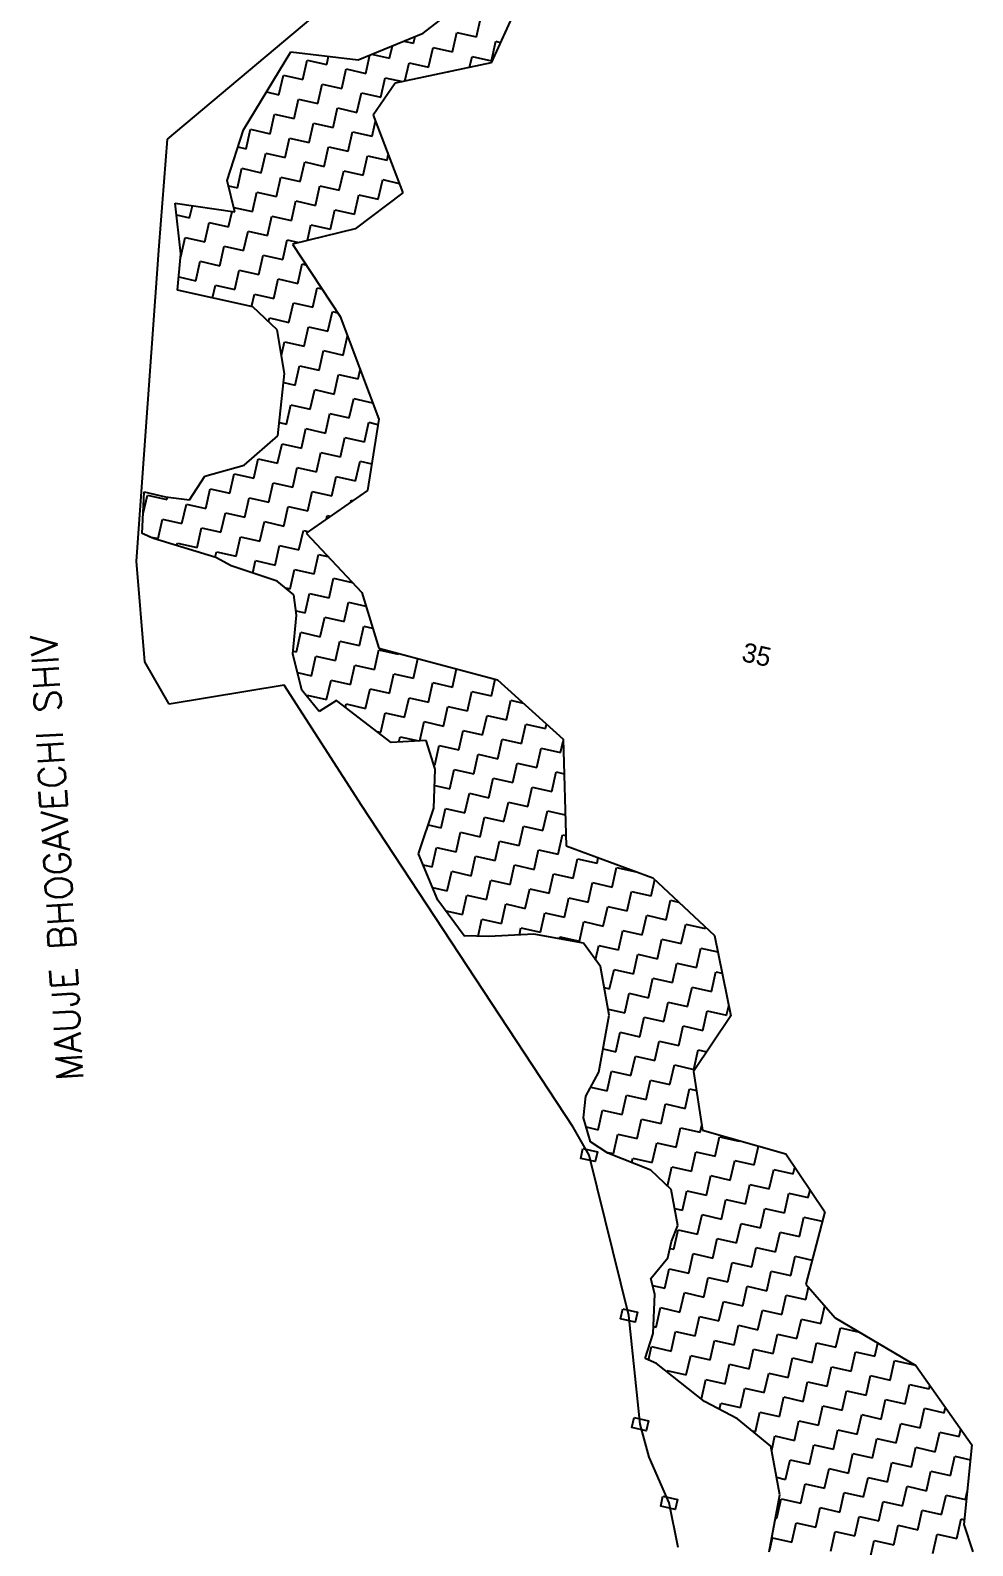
# Model space of a CAD drawing. Header units: metres. Extents: x 340266 to 342991, y 1762549 to 1766704.
# Drawn here: x 340919.6 to 341229.7, y 1765654.6 to 1766153.5 of the extents above; entities that cross this region are included whole.
import ezdxf

# ---------------------------------------------------------------- set-up
doc = ezdxf.new("R2010")
doc.units = ezdxf.units.M
doc.header["$MEASUREMENT"] = 0
for name, color, linetype in [('POLY_HATCH', 12, 'Continuous'), ('TEXT_MAPOUT', 7, 'Continuous'), ('TEXT_PARCEL', 7, 'Continuous'), ('V_BOUND_LINE', 7, 'Continuous')]:
    doc.layers.add(name, color=color, linetype=linetype)
doc.styles.get("Standard").update_dxf_attribs({"font": 'simplex.shx'})
doc.styles.add('TEXT_MAP', font='', dxfattribs={"height": 0.15})
doc.styles.get('TEXT_MAP').set_extended_font_data('Kruti Dev 050')

msp = doc.modelspace()

# ---------------------------------------------------------------- linework, layer by layer
for points in [[(341101.49, 1765785.42), (341106.25, 1765784.34), (341105.51, 1765781.05), (341100.74, 1765782.12)], [(341114.61, 1765732.58), (341119.38, 1765731.51), (341118.63, 1765728.21), (341113.87, 1765729.29)], [(341118.29, 1765696.84), (341123.05, 1765695.76), (341122.31, 1765692.46), (341117.55, 1765693.54)], [(341127.8, 1765670.91), (341132.56, 1765669.83), (341131.82, 1765666.53), (341127.06, 1765667.61)]]:
    msp.add_lwpolyline(points, close=True)
at = {"layer": 'POLY_HATCH'}
for p, q in [((341048.89, 1766152.6), (341062.68, 1766163.28)), ((341079.27, 1766160.45), (341071.22, 1766142.8)), ((341027.46, 1766143.87), (341048.89, 1766152.6)), ((340989.73, 1766120.75), (341005.29, 1766146.44)), ((341005.29, 1766146.44), (341027.46, 1766143.87)), ((341071.22, 1766142.8), (341039.65, 1766136.14)), ((341039.65, 1766136.14), (341032.4, 1766125.61)), ((341032.4, 1766125.61), (341042.17, 1766100.06)), ((340984.35, 1766104.12), (340989.73, 1766120.75)), ((340986.89, 1766093.8), (340984.35, 1766104.12)), ((341042.17, 1766100.06), (341026.48, 1766088.19)), ((340969.14, 1766079.97), (340967.22, 1766096.63)), ((340967.22, 1766096.63), (340986.89, 1766093.8)), ((341026.48, 1766088.19), (341005.84, 1766083.12)), ((340968.07, 1766068.04), (340969.14, 1766079.97)), ((341005.84, 1766083.12), (341021.57, 1766059.27)), ((340992.8, 1766062.45), (340968.07, 1766068.04)), ((341000.86, 1766054.95), (340992.8, 1766062.45)), ((341021.57, 1766059.27), (341034.27, 1766025.57)), ((341003.3, 1766040.6), (341000.86, 1766054.95)), ((341001.09, 1766020), (341003.3, 1766040.6)), ((341034.27, 1766025.57), (341030.58, 1766002.06)), ((340989.97, 1766010.35), (341001.09, 1766020)), ((340976.98, 1766006.79), (340989.97, 1766010.35)), ((340971.96, 1765999), (340976.98, 1766006.79)), ((340956.45, 1765987.9), (340957.1, 1766001.55)), ((340957.1, 1766001.55), (340964.06, 1765999.97)), ((340964.06, 1765999.97), (340971.96, 1765999)), ((341030.58, 1766002.06), (341010.33, 1765987.98)), ((340960.15, 1765986.25), (340956.45, 1765987.9)), ((340980.67, 1765979.99), (340960.15, 1765986.25)), ((341010.33, 1765987.98), (341028.66, 1765968.42)), ((340985.73, 1765977.22), (340980.67, 1765979.99)), ((341000.84, 1765972.19), (340985.73, 1765977.22)), ((341006.33, 1765967.7), (341000.84, 1765972.19)), ((341007.25, 1765961), (341006.33, 1765967.7)), ((341028.66, 1765968.42), (341034.27, 1765950.11)), ((341006, 1765948.3), (341007.25, 1765961)), ((341034.27, 1765950.11), (341073.35, 1765939.65)), ((341008.97, 1765936.27), (341006, 1765948.3)), ((341073.35, 1765939.65), (341094.94, 1765920.17)), ((341014.71, 1765929.29), (341008.97, 1765936.27)), ((341020.39, 1765932.88), (341014.71, 1765929.29)), ((341029.4, 1765925.97), (341020.39, 1765932.88)), ((341038.4, 1765919.07), (341029.4, 1765925.97)), ((341049.92, 1765919.71), (341038.4, 1765919.07)), ((341052.88, 1765910.33), (341049.92, 1765919.71)), ((341094.94, 1765920.17), (341095.94, 1765885.05)), ((341052.41, 1765897.45), (341052.88, 1765910.33)), ((341047.37, 1765882.36), (341052.41, 1765897.45)), ((341095.94, 1765885.05), (341124.45, 1765874.55)), ((341053.68, 1765867.14), (341047.37, 1765882.36)), ((341124.45, 1765874.55), (341144.73, 1765855.46)), ((341062.41, 1765855.43), (341053.68, 1765867.14)), ((341070.49, 1765855.23), (341062.41, 1765855.43)), ((341085.27, 1765855.94), (341070.49, 1765855.23)), ((341101.68, 1765853.04), (341085.27, 1765855.94)), ((341144.73, 1765855.46), (341150.14, 1765829.08)), ((341107.24, 1765845.3), (341101.68, 1765853.04)), ((341110.11, 1765829.23), (341107.24, 1765845.3)), ((341106.7, 1765810.53), (341110.11, 1765829.23)), ((341150.14, 1765829.08), (341137.88, 1765810.76)), ((341102.46, 1765802.56), (341106.7, 1765810.53)), ((341137.88, 1765810.76), (341140.82, 1765791.43)), ((341101.66, 1765795.44), (341102.46, 1765802.56)), ((341103.96, 1765787.62), (341101.66, 1765795.44)), ((341140.82, 1765791.43), (341168.3, 1765783.6)), ((341109.62, 1765783.9), (341103.96, 1765787.62)), ((341123.78, 1765778.27), (341109.62, 1765783.9)), ((341168.3, 1765783.6), (341181.04, 1765764.49)), ((341130.46, 1765771.89), (341123.78, 1765778.27)), ((341132.66, 1765760.03), (341130.46, 1765771.89)), ((341181.04, 1765764.49), (341174.86, 1765740.73)), ((341130.66, 1765754.8), (341132.66, 1765760.03)), ((341129.44, 1765749.4), (341130.66, 1765754.8)), ((341123.83, 1765742.55), (341129.44, 1765749.4)), ((341125.1, 1765737.4), (341123.83, 1765742.55)), ((341174.86, 1765740.73), (341184.54, 1765729.62)), ((341124.63, 1765724.52), (341125.1, 1765737.4)), ((341184.54, 1765729.62), (341211.05, 1765713.89)), ((341121.94, 1765716.21), (341124.63, 1765724.52)), ((341125.63, 1765714.56), (341121.94, 1765716.21)), ((341141.49, 1765702.05), (341125.63, 1765714.56)), ((341211.05, 1765713.89), (341229.52, 1765687.81)), ((341152.39, 1765696.34), (341141.49, 1765702.05)), ((341163.36, 1765687.37), (341152.39, 1765696.34)), ((341166.23, 1765671.31), (341163.36, 1765687.37)), ((341229.52, 1765687.81), (341226.86, 1765661.63)), ((341162.81, 1765652.6), (341166.23, 1765671.31)), ((341226.86, 1765661.63), (341229.74, 1765652.62))]:
    msp.add_line(p, q, dxfattribs=at)
at = {"layer": 'POLY_HATCH', "linetype": 'Continuous'}
for p, q in [((341066.42, 1766151.37), (341067.87, 1766157.79)), ((341037.85, 1766144.34), (341038.79, 1766148.49)), ((341042.56, 1766150.02), (341045.72, 1766149.31)), ((341045.72, 1766149.31), (341046.22, 1766151.51)), ((341058.56, 1766146.41), (341060.01, 1766152.82)), ((341060.01, 1766152.82), (341066.42, 1766151.37)), ((341071.39, 1766143.51), (341072.84, 1766149.92)), ((341072.84, 1766149.92), (341074.32, 1766149.59)), ((341009.28, 1766137.31), (341010.73, 1766143.73)), ((341010.73, 1766143.73), (341017.15, 1766142.28)), ((341017.15, 1766142.28), (341017.77, 1766144.99)), ((341029.99, 1766139.37), (341031.36, 1766145.46)), ((341031.91, 1766145.68), (341037.85, 1766144.34)), ((341050.69, 1766141.44), (341052.14, 1766147.86)), ((341052.14, 1766147.86), (341058.56, 1766146.41)), ((341064.15, 1766141.31), (341064.97, 1766144.96)), ((341064.97, 1766144.96), (341071.39, 1766143.51)), ((341001.42, 1766132.34), (341002.87, 1766138.76)), ((341002.87, 1766138.76), (341009.28, 1766137.31)), ((341022.12, 1766134.41), (341023.57, 1766140.83)), ((341023.57, 1766140.83), (341029.99, 1766139.37)), ((341042.9, 1766136.83), (341044.27, 1766142.89)), ((341044.27, 1766142.89), (341050.69, 1766141.44)), ((341057.07, 1766139.81), (341057.11, 1766139.99)), ((341057.11, 1766139.99), (341057.49, 1766139.9)), ((340997.31, 1766133.27), (341001.42, 1766132.34)), ((341014.25, 1766129.44), (341015.7, 1766135.86)), ((341015.7, 1766135.86), (341022.12, 1766134.41)), ((341034.95, 1766131.51), (341036.4, 1766137.92)), ((341036.4, 1766137.92), (341042.05, 1766136.65)), ((341006.38, 1766124.47), (341007.83, 1766130.89)), ((341007.83, 1766130.89), (341014.25, 1766129.44)), ((341027.08, 1766126.54), (341028.54, 1766132.96)), ((341028.54, 1766132.96), (341034.95, 1766131.51)), ((340998.51, 1766119.51), (340999.97, 1766125.92)), ((340999.97, 1766125.92), (341006.38, 1766124.47)), ((341019.22, 1766121.57), (341020.67, 1766127.99)), ((341020.67, 1766127.99), (341027.08, 1766126.54)), ((341032.05, 1766118.67), (341033.16, 1766123.6)), ((340990.65, 1766114.54), (340992.1, 1766120.96)), ((340992.1, 1766120.96), (340998.51, 1766119.51)), ((341011.35, 1766116.61), (341012.8, 1766123.02)), ((341012.8, 1766123.02), (341019.22, 1766121.57)), ((341024.18, 1766113.71), (341025.63, 1766120.12)), ((341025.63, 1766120.12), (341032.05, 1766118.67)), ((340987.92, 1766115.16), (340990.65, 1766114.54)), ((341003.48, 1766111.64), (341004.93, 1766118.06)), ((341004.93, 1766118.06), (341011.35, 1766116.61)), ((341016.32, 1766108.74), (341017.77, 1766115.16)), ((341017.77, 1766115.16), (341024.18, 1766113.71)), ((340995.61, 1766106.67), (340997.06, 1766113.09)), ((340997.06, 1766113.09), (341003.48, 1766111.64)), ((341008.45, 1766103.77), (341009.9, 1766110.19)), ((341009.9, 1766110.19), (341016.32, 1766108.74)), ((341029.15, 1766105.84), (341030.6, 1766112.26)), ((341030.6, 1766112.26), (341037.02, 1766110.8)), ((341037.02, 1766110.8), (341037.4, 1766112.51)), ((340987.75, 1766101.71), (340989.2, 1766108.12)), ((340989.2, 1766108.12), (340995.61, 1766106.67)), ((341000.58, 1766098.81), (341002.03, 1766105.22)), ((341002.03, 1766105.22), (341008.45, 1766103.77)), ((341021.28, 1766100.87), (341022.73, 1766107.29)), ((341022.73, 1766107.29), (341029.15, 1766105.84)), ((341034.12, 1766097.97), (341035.57, 1766104.39)), ((341035.57, 1766104.39), (341040.98, 1766103.16)), ((340984.78, 1766102.38), (340987.75, 1766101.71)), ((340992.71, 1766093.84), (340994.16, 1766100.26)), ((340994.16, 1766100.26), (341000.58, 1766098.81)), ((341013.42, 1766095.9), (341014.87, 1766102.32)), ((341014.87, 1766102.32), (341021.28, 1766100.87)), ((341026.25, 1766093), (341027.7, 1766099.42)), ((341027.7, 1766099.42), (341034.12, 1766097.97)), ((340972.01, 1766091.77), (340972.92, 1766095.81)), ((340984.85, 1766088.87), (340985.99, 1766093.93)), ((340986.54, 1766095.23), (340992.71, 1766093.84)), ((341005.55, 1766090.94), (341007, 1766097.35)), ((341007, 1766097.35), (341013.42, 1766095.9)), ((341018.38, 1766088.04), (341019.83, 1766094.45)), ((341019.83, 1766094.45), (341026.25, 1766093)), ((340967.66, 1766092.75), (340972.01, 1766091.77)), ((340976.98, 1766083.9), (340978.43, 1766090.32)), ((340978.43, 1766090.32), (340984.85, 1766088.87)), ((340997.68, 1766085.97), (340999.13, 1766092.39)), ((340999.13, 1766092.39), (341005.55, 1766090.94)), ((341010.8, 1766084.34), (341011.96, 1766089.49)), ((341011.96, 1766089.49), (341018.38, 1766088.04)), ((340969.11, 1766078.94), (340970.56, 1766085.36)), ((340970.56, 1766085.36), (340976.98, 1766083.9)), ((340989.81, 1766081), (340991.26, 1766087.42)), ((340991.26, 1766087.42), (340997.68, 1766085.97)), ((341002.65, 1766078.1), (341004.1, 1766084.52)), ((341004.1, 1766084.52), (341007.98, 1766083.64)), ((340969.05, 1766078.95), (340969.11, 1766078.94)), ((340981.94, 1766076.04), (340983.39, 1766082.45)), ((340983.39, 1766082.45), (340989.81, 1766081)), ((340994.78, 1766073.14), (340996.23, 1766079.55)), ((340996.23, 1766079.55), (341002.65, 1766078.1)), ((340974.08, 1766071.07), (340975.53, 1766077.49)), ((340975.53, 1766077.49), (340981.94, 1766076.04)), ((340986.91, 1766068.17), (340988.36, 1766074.59)), ((340988.36, 1766074.59), (340994.78, 1766073.14)), ((341007.61, 1766070.24), (341009.06, 1766076.65)), ((341009.06, 1766076.65), (341010.29, 1766076.38)), ((340968.45, 1766072.34), (340974.08, 1766071.07)), ((340979.55, 1766065.44), (340980.49, 1766069.62)), ((340980.49, 1766069.62), (340986.91, 1766068.17)), ((340999.75, 1766065.27), (341001.2, 1766071.69)), ((341001.2, 1766071.69), (341007.61, 1766070.24)), ((341012.58, 1766062.37), (341014.03, 1766068.78)), ((341014.03, 1766068.78), (341015.52, 1766068.45)), ((340992.38, 1766062.54), (340993.33, 1766066.72)), ((340993.33, 1766066.72), (340999.75, 1766065.27)), ((341004.71, 1766057.4), (341006.16, 1766063.82)), ((341006.16, 1766063.82), (341012.58, 1766062.37)), ((340998.01, 1766057.6), (340998.3, 1766058.85)), ((340998.3, 1766058.85), (341004.71, 1766057.4)), ((341017.55, 1766054.5), (341019, 1766060.92)), ((341019, 1766060.92), (341020.75, 1766060.52)), ((341009.68, 1766049.53), (341011.13, 1766055.95)), ((341011.13, 1766055.95), (341017.55, 1766054.5)), ((341002.28, 1766046.63), (341003.26, 1766050.98)), ((341003.26, 1766050.98), (341009.68, 1766049.53)), ((341022.51, 1766046.63), (341023.95, 1766052.97)), ((341014.65, 1766041.67), (341016.1, 1766048.08)), ((341016.1, 1766048.08), (341022.51, 1766046.63)), ((341006.78, 1766036.7), (341008.23, 1766043.12)), ((341008.23, 1766043.12), (341014.65, 1766041.67)), ((341019.61, 1766033.8), (341021.06, 1766040.21)), ((341021.06, 1766040.21), (341027.48, 1766038.76)), ((341027.48, 1766038.76), (341028.16, 1766041.78)), ((341002.98, 1766037.56), (341006.78, 1766036.7)), ((341011.75, 1766028.83), (341013.2, 1766035.25)), ((341013.2, 1766035.25), (341019.61, 1766033.8)), ((341003.88, 1766023.86), (341005.33, 1766030.28)), ((341005.33, 1766030.28), (341011.75, 1766028.83)), ((341024.58, 1766025.93), (341026.03, 1766032.35)), ((341026.03, 1766032.35), (341032.24, 1766030.94)), ((341001.56, 1766024.39), (341003.88, 1766023.86)), ((341016.71, 1766020.96), (341018.16, 1766027.38)), ((341018.16, 1766027.38), (341024.58, 1766025.93)), ((341029.55, 1766018.06), (341031, 1766024.48)), ((341031, 1766024.48), (341033.99, 1766023.8)), ((341008.84, 1766016), (341010.29, 1766022.41)), ((341010.29, 1766022.41), (341016.71, 1766020.96)), ((341021.68, 1766013.1), (341023.13, 1766019.51)), ((341023.13, 1766019.51), (341029.55, 1766018.06)), ((341000.98, 1766011.03), (341002.43, 1766017.45)), ((341002.43, 1766017.45), (341008.84, 1766016)), ((341013.81, 1766008.13), (341015.26, 1766014.55)), ((341015.26, 1766014.55), (341021.68, 1766013.1)), ((340993.11, 1766006.06), (340994.56, 1766012.48)), ((340994.56, 1766012.48), (341000.98, 1766011.03)), ((341005.94, 1766003.16), (341007.39, 1766009.58)), ((341007.39, 1766009.58), (341013.81, 1766008.13)), ((341026.65, 1766005.23), (341028.1, 1766011.64)), ((341028.1, 1766011.64), (341031.95, 1766010.77)), ((340985.24, 1766001.1), (340986.69, 1766007.51)), ((340986.69, 1766007.51), (340993.11, 1766006.06)), ((340998.08, 1765998.19), (340999.53, 1766004.61)), ((340999.53, 1766004.61), (341005.94, 1766003.16)), ((341018.78, 1766000.26), (341020.23, 1766006.68)), ((341020.23, 1766006.68), (341026.65, 1766005.23)), ((340956.77, 1765994.49), (340958.12, 1766000.48)), ((340958.12, 1766000.48), (340964.54, 1765999.03)), ((340964.54, 1765999.03), (340964.73, 1765999.89)), ((340977.37, 1765996.13), (340978.82, 1766002.55)), ((340978.82, 1766002.55), (340985.24, 1766001.1)), ((340990.21, 1765993.23), (340991.66, 1765999.65)), ((340991.66, 1765999.65), (340998.08, 1765998.19)), ((341010.91, 1765995.29), (341012.36, 1766001.71)), ((341012.36, 1766001.71), (341018.78, 1766000.26)), ((341025.06, 1765998.23), (341025.2, 1765998.81)), ((341025.2, 1765998.81), (341025.73, 1765998.69)), ((340969.51, 1765991.16), (340970.96, 1765997.58)), ((340970.96, 1765997.58), (340977.37, 1765996.13)), ((340982.34, 1765988.26), (340983.79, 1765994.68)), ((340983.79, 1765994.68), (340990.21, 1765993.23)), ((341003.04, 1765990.33), (341004.49, 1765996.74)), ((341004.49, 1765996.74), (341010.91, 1765995.29)), ((341017.06, 1765992.66), (341017.33, 1765993.84)), ((341017.33, 1765993.84), (341018.41, 1765993.6)), ((340961.64, 1765986.2), (340963.09, 1765992.61)), ((340963.09, 1765992.61), (340969.51, 1765991.16)), ((340974.47, 1765983.29), (340975.92, 1765989.71)), ((340975.92, 1765989.71), (340982.34, 1765988.26)), ((340995.17, 1765985.36), (340996.63, 1765991.78)), ((340996.63, 1765991.78), (341003.04, 1765990.33)), ((341008.01, 1765982.46), (341009.46, 1765988.88)), ((341009.46, 1765988.88), (341011.09, 1765988.51)), ((340958.87, 1765986.82), (340961.64, 1765986.2)), ((340967.86, 1765983.9), (340968.06, 1765984.74)), ((340968.06, 1765984.74), (340974.47, 1765983.29)), ((340987.31, 1765980.39), (340988.76, 1765986.81)), ((340988.76, 1765986.81), (340995.17, 1765985.36)), ((341000.14, 1765977.49), (341001.59, 1765983.91)), ((341001.59, 1765983.91), (341008.01, 1765982.46)), ((340980.48, 1765980.05), (340980.89, 1765981.84)), ((340980.89, 1765981.84), (340987.31, 1765980.39)), ((340992.8, 1765974.87), (340993.72, 1765978.94)), ((340993.72, 1765978.94), (341000.14, 1765977.49)), ((341012.98, 1765974.59), (341014.43, 1765981.01)), ((341014.43, 1765981.01), (341017.52, 1765980.31)), ((341005.11, 1765969.62), (341006.56, 1765976.04)), ((341006.56, 1765976.04), (341012.98, 1765974.59)), ((341003.54, 1765969.98), (341005.11, 1765969.62)), ((341017.94, 1765966.72), (341019.39, 1765973.14)), ((341019.39, 1765973.14), (341025.54, 1765971.75)), ((341010.08, 1765961.76), (341011.53, 1765968.17)), ((341011.53, 1765968.17), (341017.94, 1765966.72)), ((341022.91, 1765958.86), (341024.36, 1765965.27)), ((341024.36, 1765965.27), (341030.02, 1765963.99)), ((341007.05, 1765962.44), (341010.08, 1765961.76)), ((341015.04, 1765953.89), (341016.49, 1765960.31)), ((341016.49, 1765960.31), (341022.91, 1765958.86)), ((341007.17, 1765948.92), (341008.62, 1765955.34)), ((341008.62, 1765955.34), (341015.04, 1765953.89)), ((341027.88, 1765950.99), (341029.33, 1765957.41)), ((341029.33, 1765957.41), (341032.24, 1765956.75)), ((341006.09, 1765949.17), (341007.17, 1765948.92)), ((341020.01, 1765946.02), (341021.46, 1765952.44)), ((341021.46, 1765952.44), (341027.88, 1765950.99)), ((341032.84, 1765943.12), (341034.29, 1765949.54)), ((341034.29, 1765949.54), (341040.71, 1765948.09)), ((341012.14, 1765941.05), (341013.59, 1765947.47)), ((341013.59, 1765947.47), (341020.01, 1765946.02)), ((341024.98, 1765938.15), (341026.43, 1765944.57)), ((341026.43, 1765944.57), (341032.84, 1765943.12)), ((341040.71, 1765948.09), (341040.77, 1765948.37)), ((341045.68, 1765940.22), (341047.13, 1765946.64)), ((341047.13, 1765946.64), (341047.92, 1765946.46)), ((341007.54, 1765942.1), (341012.14, 1765941.05)), ((341017.11, 1765933.19), (341018.56, 1765939.6)), ((341018.56, 1765939.6), (341024.98, 1765938.15)), ((341037.81, 1765935.25), (341039.26, 1765941.67)), ((341039.26, 1765941.67), (341045.68, 1765940.22)), ((341050.64, 1765932.35), (341052.09, 1765938.77)), ((341052.09, 1765938.77), (341058.51, 1765937.32)), ((341058.51, 1765937.32), (341059.86, 1765943.26)), ((341071.35, 1765934.42), (341072.58, 1765939.86)), ((341010.61, 1765934.28), (341010.69, 1765934.64)), ((341010.69, 1765934.64), (341017.11, 1765933.19)), ((341029.94, 1765930.29), (341031.39, 1765936.7)), ((341031.39, 1765936.7), (341037.81, 1765935.25)), ((341042.78, 1765927.39), (341044.23, 1765933.8)), ((341044.23, 1765933.8), (341050.64, 1765932.35)), ((341063.48, 1765929.45), (341064.93, 1765935.87)), ((341064.93, 1765935.87), (341071.35, 1765934.42)), ((341023.28, 1765930.66), (341023.52, 1765931.74)), ((341023.52, 1765931.74), (341029.94, 1765930.29)), ((341034.91, 1765922.42), (341036.36, 1765928.84)), ((341036.36, 1765928.84), (341042.78, 1765927.39)), ((341055.61, 1765924.48), (341057.06, 1765930.9)), ((341057.06, 1765930.9), (341063.48, 1765929.45)), ((341076.31, 1765926.55), (341077.76, 1765932.97)), ((341077.76, 1765932.97), (341081.76, 1765932.06)), ((341047.76, 1765919.59), (341049.19, 1765925.93)), ((341049.19, 1765925.93), (341055.61, 1765924.48)), ((341068.45, 1765921.58), (341069.9, 1765928)), ((341069.9, 1765928), (341076.31, 1765926.55)), ((341081.28, 1765918.68), (341082.73, 1765925.1)), ((341082.73, 1765925.1), (341089.15, 1765923.65)), ((341089.15, 1765923.65), (341089.48, 1765925.1)), ((341033.66, 1765922.7), (341034.91, 1765922.42)), ((341040.93, 1765919.21), (341041.33, 1765920.97)), ((341041.33, 1765920.97), (341047.49, 1765919.58)), ((341060.58, 1765916.62), (341062.03, 1765923.03)), ((341062.03, 1765923.03), (341068.45, 1765921.58)), ((341073.41, 1765913.72), (341074.86, 1765920.13)), ((341074.86, 1765920.13), (341081.28, 1765918.68)), ((341094.11, 1765915.78), (341094.96, 1765919.53)), ((341052.71, 1765911.65), (341054.16, 1765918.07)), ((341054.16, 1765918.07), (341060.58, 1765916.62)), ((341065.54, 1765908.75), (341067, 1765915.17)), ((341067, 1765915.17), (341073.41, 1765913.72)), ((341086.25, 1765910.81), (341087.7, 1765917.23)), ((341087.7, 1765917.23), (341094.11, 1765915.78)), ((341052.44, 1765911.71), (341052.71, 1765911.65)), ((341057.68, 1765903.78), (341059.13, 1765910.2)), ((341059.13, 1765910.2), (341065.54, 1765908.75)), ((341078.38, 1765905.85), (341079.83, 1765912.27)), ((341079.83, 1765912.27), (341086.25, 1765910.81)), ((341091.21, 1765902.95), (341092.66, 1765909.36)), ((341092.66, 1765909.36), (341095.27, 1765908.78)), ((341052.68, 1765904.91), (341057.68, 1765903.78)), ((341070.51, 1765900.88), (341071.96, 1765907.3)), ((341071.96, 1765907.3), (341078.38, 1765905.85)), ((341083.35, 1765897.98), (341084.8, 1765904.4)), ((341084.8, 1765904.4), (341091.21, 1765902.95)), ((341062.64, 1765895.91), (341064.09, 1765902.33)), ((341064.09, 1765902.33), (341070.51, 1765900.88)), ((341075.48, 1765893.01), (341076.93, 1765899.43)), ((341076.93, 1765899.43), (341083.35, 1765897.98)), ((341054.78, 1765890.95), (341056.23, 1765897.36)), ((341056.23, 1765897.36), (341062.64, 1765895.91)), ((341067.61, 1765888.05), (341069.06, 1765894.46)), ((341069.06, 1765894.46), (341075.48, 1765893.01)), ((341088.31, 1765890.11), (341089.76, 1765896.53)), ((341089.76, 1765896.53), (341095.65, 1765895.2)), ((341050.55, 1765891.9), (341054.78, 1765890.95)), ((341059.74, 1765883.08), (341061.19, 1765889.5)), ((341061.19, 1765889.5), (341067.61, 1765888.05)), ((341080.45, 1765885.15), (341081.9, 1765891.56)), ((341081.9, 1765891.56), (341088.31, 1765890.11)), ((341051.88, 1765878.11), (341053.33, 1765884.53)), ((341053.33, 1765884.53), (341059.74, 1765883.08)), ((341072.58, 1765880.18), (341074.03, 1765886.6)), ((341074.03, 1765886.6), (341080.45, 1765885.15)), ((341093.28, 1765882.24), (341094.73, 1765888.66)), ((341094.73, 1765888.66), (341095.85, 1765888.41)), ((341048.85, 1765878.8), (341051.88, 1765878.11)), ((341064.71, 1765875.21), (341066.16, 1765881.63)), ((341066.16, 1765881.63), (341072.58, 1765880.18)), ((341077.54, 1765872.31), (341078.99, 1765878.73)), ((341078.99, 1765878.73), (341085.41, 1765877.28)), ((341085.41, 1765877.28), (341086.86, 1765883.7)), ((341086.86, 1765883.7), (341093.28, 1765882.24)), ((341098.25, 1765874.38), (341099.7, 1765880.79)), ((341099.7, 1765880.79), (341106.11, 1765879.34)), ((341106.11, 1765879.34), (341106.52, 1765881.15)), ((341056.84, 1765870.25), (341058.29, 1765876.66)), ((341058.29, 1765876.66), (341064.71, 1765875.21)), ((341069.68, 1765867.34), (341071.13, 1765873.76)), ((341071.13, 1765873.76), (341077.54, 1765872.31)), ((341090.38, 1765869.41), (341091.83, 1765875.83)), ((341091.83, 1765875.83), (341098.25, 1765874.38)), ((341111.08, 1765871.48), (341112.53, 1765877.89)), ((341112.53, 1765877.89), (341118.95, 1765876.44)), ((341118.95, 1765876.44), (341118.98, 1765876.57)), ((341123.92, 1765868.58), (341125.12, 1765873.92)), ((341051.93, 1765871.36), (341056.84, 1765870.25)), ((341061.81, 1765862.38), (341063.26, 1765868.79)), ((341063.26, 1765868.79), (341069.68, 1765867.34)), ((341082.51, 1765864.44), (341083.96, 1765870.86)), ((341083.96, 1765870.86), (341090.38, 1765869.41)), ((341103.21, 1765866.51), (341104.66, 1765872.93)), ((341104.66, 1765872.93), (341111.08, 1765871.48)), ((341116.05, 1765863.61), (341117.5, 1765870.03)), ((341117.5, 1765870.03), (341123.92, 1765868.58)), ((341074.64, 1765859.48), (341076.09, 1765865.89)), ((341076.09, 1765865.89), (341082.51, 1765864.44)), ((341095.35, 1765861.54), (341096.8, 1765867.96)), ((341096.8, 1765867.96), (341103.21, 1765866.51)), ((341108.18, 1765858.64), (341109.63, 1765865.06)), ((341109.63, 1765865.06), (341116.05, 1765863.61)), ((341128.88, 1765860.71), (341130.33, 1765867.12)), ((341130.33, 1765867.12), (341132.97, 1765866.53)), ((341056.3, 1765863.62), (341061.81, 1765862.38)), ((341066.96, 1765855.32), (341068.23, 1765860.93)), ((341068.23, 1765860.93), (341074.64, 1765859.48)), ((341087.48, 1765856.58), (341088.93, 1765862.99)), ((341088.93, 1765862.99), (341095.35, 1765861.54)), ((341100.31, 1765853.67), (341101.76, 1765860.09)), ((341101.76, 1765860.09), (341108.18, 1765858.64)), ((341121.01, 1765855.74), (341122.47, 1765862.16)), ((341122.47, 1765862.16), (341128.88, 1765860.71)), ((341133.85, 1765852.84), (341135.3, 1765859.26)), ((341135.3, 1765859.26), (341141.72, 1765857.81)), ((341062.35, 1765855.51), (341062.74, 1765855.42)), ((341080.54, 1765855.71), (341081.06, 1765858.03)), ((341081.06, 1765858.03), (341087.48, 1765856.58)), ((341093.74, 1765854.45), (341093.9, 1765855.13)), ((341093.9, 1765855.13), (341100.31, 1765853.67)), ((341113.15, 1765850.77), (341114.6, 1765857.19)), ((341114.6, 1765857.19), (341121.01, 1765855.74)), ((341125.98, 1765847.87), (341127.43, 1765854.29)), ((341127.43, 1765854.29), (341133.85, 1765852.84)), ((341141.72, 1765857.81), (341141.81, 1765858.21)), ((341105.66, 1765847.5), (341106.73, 1765852.22)), ((341106.73, 1765852.22), (341113.15, 1765850.77)), ((341118.11, 1765842.91), (341119.56, 1765849.32)), ((341119.56, 1765849.32), (341125.98, 1765847.87)), ((341138.82, 1765844.97), (341140.27, 1765851.39)), ((341140.27, 1765851.39), (341145.82, 1765850.13)), ((341110.25, 1765837.94), (341111.7, 1765844.36)), ((341111.7, 1765844.36), (341118.11, 1765842.91)), ((341130.95, 1765840.01), (341132.4, 1765846.42)), ((341132.4, 1765846.42), (341138.82, 1765844.97)), ((341123.08, 1765835.04), (341124.53, 1765841.46)), ((341124.53, 1765841.46), (341130.95, 1765840.01)), ((341143.78, 1765837.1), (341145.23, 1765843.52)), ((341145.23, 1765843.52), (341147.28, 1765843.06)), ((341108.49, 1765838.34), (341110.25, 1765837.94)), ((341115.21, 1765830.07), (341116.66, 1765836.49)), ((341116.66, 1765836.49), (341123.08, 1765835.04)), ((341135.91, 1765832.14), (341137.37, 1765838.55)), ((341137.37, 1765838.55), (341143.78, 1765837.1)), ((341109.74, 1765831.31), (341115.21, 1765830.07)), ((341128.05, 1765827.17), (341129.5, 1765833.59)), ((341129.5, 1765833.59), (341135.91, 1765832.14)), ((341140.88, 1765824.27), (341142.33, 1765830.69)), ((341142.33, 1765830.69), (341148.75, 1765829.24)), ((341148.75, 1765829.24), (341149.46, 1765832.4)), ((341120.18, 1765822.2), (341121.63, 1765828.62)), ((341121.63, 1765828.62), (341128.05, 1765827.17)), ((341133.01, 1765819.3), (341134.46, 1765825.72)), ((341134.46, 1765825.72), (341140.88, 1765824.27)), ((341112.31, 1765817.24), (341113.76, 1765823.65)), ((341113.76, 1765823.65), (341120.18, 1765822.2)), ((341125.15, 1765814.34), (341126.6, 1765820.75)), ((341126.6, 1765820.75), (341133.01, 1765819.3)), ((341108.1, 1765818.19), (341112.31, 1765817.24)), ((341117.28, 1765809.37), (341118.73, 1765815.79)), ((341118.73, 1765815.79), (341125.15, 1765814.34)), ((341137.98, 1765811.44), (341139.43, 1765817.85)), ((341139.43, 1765817.85), (341142.21, 1765817.23)), ((341109.41, 1765804.4), (341110.86, 1765810.82)), ((341110.86, 1765810.82), (341117.28, 1765809.37)), ((341130.11, 1765806.47), (341131.56, 1765812.89)), ((341131.56, 1765812.89), (341137.98, 1765811.44)), ((341104.08, 1765805.61), (341109.41, 1765804.4)), ((341122.25, 1765801.5), (341123.7, 1765807.92)), ((341123.7, 1765807.92), (341130.11, 1765806.47)), ((341135.08, 1765798.6), (341136.53, 1765805.02)), ((341136.53, 1765805.02), (341138.83, 1765804.5)), ((341114.38, 1765796.53), (341115.83, 1765802.95)), ((341115.83, 1765802.95), (341122.25, 1765801.5)), ((341127.21, 1765793.63), (341128.66, 1765800.05)), ((341128.66, 1765800.05), (341135.08, 1765798.6)), ((341106.51, 1765791.57), (341107.96, 1765797.99)), ((341107.96, 1765797.99), (341114.38, 1765796.53)), ((341119.34, 1765788.67), (341120.79, 1765795.08)), ((341120.79, 1765795.08), (341127.21, 1765793.63)), ((341102.53, 1765792.47), (341106.51, 1765791.57)), ((341111.48, 1765783.7), (341112.93, 1765790.12)), ((341112.93, 1765790.12), (341119.34, 1765788.67)), ((341132.18, 1765785.77), (341133.63, 1765792.18)), ((341133.63, 1765792.18), (341140.05, 1765790.73)), ((341140.05, 1765790.73), (341140.57, 1765793.06)), ((341145.01, 1765782.87), (341146.46, 1765789.28)), ((341146.46, 1765789.28), (341152.88, 1765787.83)), ((341109.11, 1765784.23), (341111.48, 1765783.7)), ((341124.31, 1765780.8), (341125.76, 1765787.22)), ((341125.76, 1765787.22), (341132.18, 1765785.77)), ((341137.15, 1765777.9), (341138.6, 1765784.32)), ((341138.6, 1765784.32), (341145.01, 1765782.87)), ((341152.88, 1765787.83), (341152.92, 1765787.98)), ((341157.85, 1765779.96), (341159.25, 1765786.18)), ((341117.55, 1765780.75), (341117.89, 1765782.25)), ((341117.89, 1765782.25), (341124.31, 1765780.8)), ((341129.29, 1765773.01), (341130.73, 1765779.35)), ((341130.73, 1765779.35), (341137.15, 1765777.9)), ((341149.98, 1765775), (341151.43, 1765781.41)), ((341151.43, 1765781.41), (341157.85, 1765779.96)), ((341170.68, 1765777.06), (341171.18, 1765779.28)), ((341142.11, 1765770.03), (341143.56, 1765776.45)), ((341143.56, 1765776.45), (341149.98, 1765775)), ((341162.81, 1765772.1), (341164.27, 1765778.51)), ((341164.27, 1765778.51), (341170.68, 1765777.06)), ((341134.24, 1765765.06), (341135.7, 1765771.48)), ((341135.7, 1765771.48), (341142.11, 1765770.03)), ((341154.95, 1765767.13), (341156.4, 1765773.55)), ((341156.4, 1765773.55), (341162.81, 1765772.1)), ((341167.78, 1765764.23), (341169.23, 1765770.65)), ((341169.23, 1765770.65), (341175.65, 1765769.2)), ((341175.65, 1765769.2), (341176.22, 1765771.72)), ((341131.62, 1765765.66), (341134.24, 1765765.06)), ((341147.08, 1765762.16), (341148.53, 1765768.58)), ((341148.53, 1765768.58), (341154.95, 1765767.13)), ((341159.91, 1765759.26), (341161.36, 1765765.68)), ((341161.36, 1765765.68), (341167.78, 1765764.23)), ((341139.21, 1765757.2), (341140.66, 1765763.61)), ((341140.66, 1765763.61), (341147.08, 1765762.16)), ((341152.05, 1765754.3), (341153.5, 1765760.71)), ((341153.5, 1765760.71), (341159.91, 1765759.26)), ((341172.75, 1765756.36), (341174.2, 1765762.78)), ((341174.2, 1765762.78), (341180.24, 1765761.41)), ((341131.34, 1765752.23), (341132.79, 1765758.65)), ((341132.79, 1765758.65), (341139.21, 1765757.2)), ((341144.18, 1765749.33), (341145.63, 1765755.75)), ((341145.63, 1765755.75), (341152.05, 1765754.3)), ((341164.88, 1765751.39), (341166.33, 1765757.81)), ((341166.33, 1765757.81), (341172.75, 1765756.36)), ((341130.14, 1765752.5), (341131.34, 1765752.23)), ((341136.31, 1765744.36), (341137.76, 1765750.78)), ((341137.76, 1765750.78), (341144.18, 1765749.33)), ((341157.01, 1765746.43), (341158.46, 1765752.84)), ((341158.46, 1765752.84), (341164.88, 1765751.39)), ((341169.85, 1765743.53), (341171.3, 1765749.94)), ((341171.3, 1765749.94), (341176.93, 1765748.67)), ((341128.44, 1765739.4), (341129.89, 1765745.81)), ((341129.89, 1765745.81), (341136.31, 1765744.36)), ((341149.15, 1765741.46), (341150.6, 1765747.88)), ((341150.6, 1765747.88), (341157.01, 1765746.43)), ((341161.98, 1765738.56), (341163.43, 1765744.98)), ((341163.43, 1765744.98), (341169.85, 1765743.53)), ((341124.39, 1765740.31), (341128.44, 1765739.4)), ((341141.28, 1765736.49), (341142.73, 1765742.91)), ((341142.73, 1765742.91), (341149.15, 1765741.46)), ((341154.11, 1765733.59), (341155.56, 1765740.01)), ((341155.56, 1765740.01), (341161.98, 1765738.56)), ((341174.81, 1765735.66), (341175.73, 1765739.73)), ((341133.41, 1765731.53), (341134.86, 1765737.94)), ((341134.86, 1765737.94), (341141.28, 1765736.49)), ((341146.24, 1765728.63), (341147.69, 1765735.04)), ((341147.69, 1765735.04), (341154.11, 1765733.59)), ((341166.95, 1765730.69), (341168.4, 1765737.11)), ((341168.4, 1765737.11), (341174.81, 1765735.66)), ((341125.54, 1765726.56), (341126.99, 1765732.98)), ((341126.99, 1765732.98), (341133.41, 1765731.53)), ((341138.38, 1765723.66), (341139.83, 1765730.08)), ((341139.83, 1765730.08), (341146.24, 1765728.63)), ((341159.08, 1765725.73), (341160.53, 1765732.14)), ((341160.53, 1765732.14), (341166.95, 1765730.69)), ((341171.91, 1765722.82), (341173.36, 1765729.24)), ((341173.36, 1765729.24), (341179.78, 1765727.79)), ((341179.78, 1765727.79), (341181.09, 1765733.58)), ((341124.71, 1765726.75), (341125.54, 1765726.56)), ((341130.51, 1765718.69), (341131.96, 1765725.11)), ((341131.96, 1765725.11), (341138.38, 1765723.66)), ((341151.21, 1765720.76), (341152.66, 1765727.18)), ((341152.66, 1765727.18), (341159.08, 1765725.73)), ((341164.05, 1765717.86), (341165.5, 1765724.27)), ((341165.5, 1765724.27), (341171.91, 1765722.82)), ((341184.75, 1765719.92), (341186.2, 1765726.34)), ((341186.2, 1765726.34), (341192.44, 1765724.93)), ((341123.09, 1765715.7), (341124.09, 1765720.14)), ((341124.09, 1765720.14), (341130.51, 1765718.69)), ((341143.34, 1765715.79), (341144.79, 1765722.21)), ((341144.79, 1765722.21), (341151.21, 1765720.76)), ((341156.18, 1765712.89), (341157.63, 1765719.31)), ((341157.63, 1765719.31), (341164.05, 1765717.86)), ((341176.88, 1765714.96), (341178.33, 1765721.37)), ((341178.33, 1765721.37), (341184.75, 1765719.92)), ((341197.58, 1765717.02), (341198.55, 1765721.31)), ((341135.48, 1765710.83), (341136.93, 1765717.24)), ((341136.93, 1765717.24), (341143.34, 1765715.79)), ((341148.31, 1765707.92), (341149.76, 1765714.34)), ((341149.76, 1765714.34), (341156.18, 1765712.89)), ((341169.01, 1765709.99), (341170.46, 1765716.41)), ((341170.46, 1765716.41), (341176.88, 1765714.96)), ((341189.71, 1765712.06), (341191.17, 1765718.47)), ((341191.17, 1765718.47), (341197.58, 1765717.02)), ((341202.55, 1765709.15), (341204, 1765715.57)), ((341204, 1765715.57), (341210.42, 1765714.12)), ((341210.42, 1765714.12), (341210.45, 1765714.25)), ((341128.98, 1765711.92), (341129.06, 1765712.28)), ((341129.06, 1765712.28), (341135.48, 1765710.83)), ((341140.44, 1765702.96), (341141.89, 1765709.37)), ((341141.89, 1765709.37), (341148.31, 1765707.92)), ((341161.14, 1765705.02), (341162.6, 1765711.44)), ((341162.6, 1765711.44), (341169.01, 1765709.99)), ((341181.85, 1765707.09), (341183.3, 1765713.51)), ((341183.3, 1765713.51), (341189.71, 1765712.06)), ((341194.68, 1765704.19), (341196.13, 1765710.61)), ((341196.13, 1765710.61), (341202.55, 1765709.15)), ((341153.28, 1765700.06), (341154.73, 1765706.47)), ((341154.73, 1765706.47), (341161.14, 1765705.02)), ((341173.98, 1765702.12), (341175.43, 1765708.54)), ((341175.43, 1765708.54), (341181.85, 1765707.09)), ((341186.81, 1765699.22), (341188.26, 1765705.64)), ((341188.26, 1765705.64), (341194.68, 1765704.19)), ((341207.52, 1765701.29), (341208.97, 1765707.7)), ((341208.97, 1765707.7), (341215.38, 1765706.25)), ((341215.38, 1765706.25), (341215.64, 1765707.4)), ((341140.3, 1765702.99), (341140.44, 1765702.96)), ((341146.4, 1765699.48), (341146.86, 1765701.51)), ((341146.86, 1765701.51), (341153.28, 1765700.06)), ((341166.11, 1765697.16), (341167.56, 1765703.57)), ((341167.56, 1765703.57), (341173.98, 1765702.12)), ((341178.95, 1765694.25), (341180.4, 1765700.67)), ((341180.4, 1765700.67), (341186.81, 1765699.22)), ((341199.65, 1765696.32), (341201.1, 1765702.74)), ((341201.1, 1765702.74), (341207.52, 1765701.29)), ((341212.48, 1765693.42), (341213.93, 1765699.84)), ((341213.93, 1765699.84), (341220.35, 1765698.39)), ((341220.35, 1765698.39), (341220.76, 1765700.18)), ((341158.24, 1765692.19), (341159.69, 1765698.61)), ((341159.69, 1765698.61), (341166.11, 1765697.16)), ((341171.08, 1765689.29), (341172.53, 1765695.7)), ((341172.53, 1765695.7), (341178.95, 1765694.25)), ((341191.78, 1765691.35), (341193.23, 1765697.77)), ((341193.23, 1765697.77), (341199.65, 1765696.32)), ((341204.61, 1765688.45), (341206.07, 1765694.87)), ((341206.07, 1765694.87), (341212.48, 1765693.42)), ((341157.17, 1765692.43), (341158.24, 1765692.19)), ((341163.6, 1765686.04), (341164.66, 1765690.74)), ((341164.66, 1765690.74), (341171.08, 1765689.29)), ((341183.91, 1765686.39), (341185.36, 1765692.8)), ((341185.36, 1765692.8), (341191.78, 1765691.35)), ((341196.75, 1765683.49), (341198.2, 1765689.9)), ((341198.2, 1765689.9), (341204.61, 1765688.45)), ((341217.45, 1765685.55), (341218.9, 1765691.97)), ((341218.9, 1765691.97), (341225.32, 1765690.52)), ((341225.32, 1765690.52), (341225.87, 1765692.96)), ((341176.05, 1765681.42), (341177.5, 1765687.84)), ((341177.5, 1765687.84), (341183.91, 1765686.39)), ((341188.88, 1765678.52), (341190.33, 1765684.94)), ((341190.33, 1765684.94), (341196.75, 1765683.49)), ((341209.58, 1765680.58), (341211.03, 1765687)), ((341211.03, 1765687), (341217.45, 1765685.55)), ((341168.18, 1765676.45), (341169.63, 1765682.87)), ((341169.63, 1765682.87), (341176.05, 1765681.42)), ((341181.01, 1765673.55), (341182.46, 1765679.97)), ((341182.46, 1765679.97), (341188.88, 1765678.52)), ((341201.71, 1765675.62), (341203.16, 1765682.04)), ((341203.16, 1765682.04), (341209.58, 1765680.58)), ((341222.42, 1765677.68), (341223.87, 1765684.1)), ((341223.87, 1765684.1), (341229.03, 1765682.93)), ((341165.19, 1765677.13), (341168.18, 1765676.45)), ((341173.14, 1765668.59), (341174.59, 1765675)), ((341174.59, 1765675), (341181.01, 1765673.55)), ((341193.85, 1765670.65), (341195.3, 1765677.07)), ((341195.3, 1765677.07), (341201.71, 1765675.62)), ((341206.68, 1765667.75), (341208.13, 1765674.17)), ((341208.13, 1765674.17), (341214.55, 1765672.72)), ((341214.55, 1765672.72), (341216, 1765679.13)), ((341216, 1765679.13), (341222.42, 1765677.68)), ((341165.28, 1765663.62), (341166.73, 1765670.04)), ((341166.73, 1765670.04), (341173.14, 1765668.59)), ((341185.98, 1765665.68), (341187.43, 1765672.1)), ((341187.43, 1765672.1), (341193.85, 1765670.65)), ((341198.81, 1765662.78), (341200.26, 1765669.2)), ((341200.26, 1765669.2), (341206.68, 1765667.75)), ((341219.52, 1765664.85), (341220.97, 1765671.27)), ((341220.97, 1765671.27), (341227.38, 1765669.82)), ((341227.38, 1765669.82), (341227.95, 1765672.3)), ((341178.11, 1765660.72), (341179.56, 1765667.14)), ((341179.56, 1765667.14), (341185.98, 1765665.68)), ((341190.95, 1765657.82), (341192.4, 1765664.23)), ((341192.4, 1765664.23), (341198.81, 1765662.78)), ((341211.65, 1765659.88), (341213.1, 1765666.3)), ((341213.1, 1765666.3), (341219.52, 1765664.85)), ((341164.84, 1765663.72), (341165.28, 1765663.62)), ((341170.24, 1765655.75), (341171.69, 1765662.17)), ((341171.69, 1765662.17), (341178.11, 1765660.72)), ((341183.08, 1765652.85), (341184.53, 1765659.27)), ((341184.53, 1765659.27), (341190.95, 1765657.82)), ((341203.78, 1765654.92), (341205.23, 1765661.33)), ((341205.23, 1765661.33), (341211.65, 1765659.88)), ((341224.48, 1765656.98), (341225.93, 1765663.4)), ((341225.93, 1765663.4), (341227.01, 1765663.15)), ((341162.93, 1765653.23), (341163.83, 1765657.2)), ((341163.83, 1765657.2), (341170.24, 1765655.75)), ((341195.91, 1765649.95), (341197.36, 1765656.37)), ((341197.36, 1765656.37), (341203.78, 1765654.92)), ((341216.61, 1765652.01), (341218.06, 1765658.43)), ((341218.06, 1765658.43), (341224.48, 1765656.98))]:
    msp.add_line(p, q, dxfattribs=at)
at = {"layer": 'V_BOUND_LINE'}
for p, q in [((340964.78, 1766117.72), (341026.56, 1766169.67)), ((340962, 1766082.54), (340964.78, 1766117.72)), ((340954.53, 1765978.71), (340962, 1766082.54)), ((340957.29, 1765945.58), (340954.53, 1765978.71)), ((340965.31, 1765931.73), (340957.29, 1765945.58)), ((341003.18, 1765937.92), (340965.31, 1765931.73)), ((341028.67, 1765898.18), (341003.18, 1765937.92)), ((341098.21, 1765792.46), (341028.67, 1765898.18)), ((341103.5, 1765783.23), (341098.21, 1765792.46)), ((341116.62, 1765730.4), (341103.5, 1765783.23)), ((341120.3, 1765694.65), (341116.62, 1765730.4)), ((341123.26, 1765683.75), (341120.3, 1765694.65)), ((341129.81, 1765668.72), (341123.26, 1765683.75)), ((341132.85, 1765653.99), (341129.81, 1765668.72))]:
    msp.add_line(p, q, dxfattribs=at)

# ---------------------------------------------------------------- texts
at = {"layer": 'TEXT_MAPOUT'}
msp.add_text('MAUJE BHOGAVECHI SHIV', height=8.7722, rotation=93.4184, dxfattribs=at).set_placement((340937.09, 1765808.03))
at = {"layer": 'TEXT_PARCEL', "style": 'TEXT_MAP'}
msp.add_text('35', height=6.316, rotation=347.2637, dxfattribs=at).set_placement((341153.4, 1765945.94))

doc.saveas('drawing.dxf')
